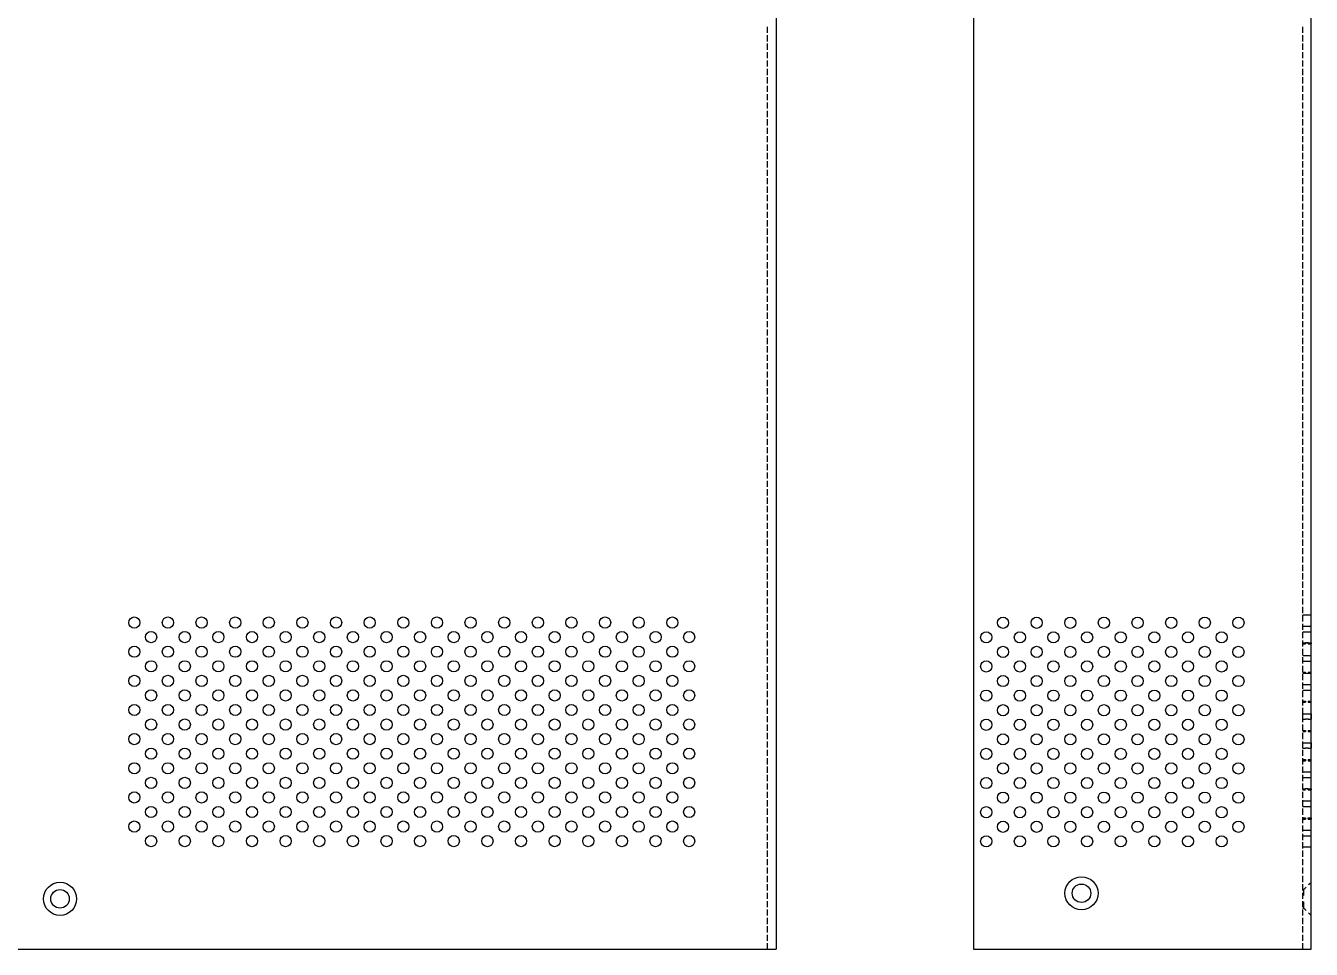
# Model space of a CAD drawing. Extents: x 24 to 486, y -395 to -55.
# Drawn here: x 256.1 to 485.5, y -394.8 to -230 of the extents above; entities that cross this region are included whole.
import ezdxf

# ---------------------------------------------------------------- set-up
doc = ezdxf.new("R2010")
doc.units = 0
doc.layers.add('BLACK', color=7, linetype='CONTINUOUS')

msp = doc.modelspace()

# ---------------------------------------------------------------- linework, layer by layer
at = {"layer": 'BLACK', "linetype": 'CONTINUOUS'}
for p, q in [((390, -154.8), (390, -394.8)), ((425.25, -154.8), (425.25, -394.8)), ((485.5, -394.8), (485.5, -154.8)), ((388.5, -231.3), (388.5, -230.2)), ((483.973089, -231.300002), (483.972908, -230.200002)), ((388.5, -232.8), (388.5, -231.7)), ((388.5, -234.3), (388.5, -233.2)), ((483.973336, -232.800002), (483.973155, -231.700002)), ((483.973583, -234.300002), (483.973402, -233.200002)), ((388.5, -235.8), (388.5, -234.7)), ((388.5, -237.3), (388.5, -236.2)), ((483.97383, -235.800002), (483.973649, -234.700002)), ((483.974077, -237.300002), (483.973896, -236.200002)), ((388.5, -238.8), (388.5, -237.7)), ((483.974324, -238.800002), (483.974143, -237.700002)), ((388.5, -240.3), (388.5, -239.2)), ((388.5, -241.8), (388.5, -240.7)), ((483.974571, -240.300002), (483.97439, -239.200002)), ((483.974817, -241.800002), (483.974636, -240.700002)), ((388.5, -243.3), (388.5, -242.2)), ((483.975064, -243.300002), (483.974883, -242.200002)), ((388.5, -244.8), (388.5, -243.7)), ((388.5, -246.3), (388.5, -245.2)), ((483.975311, -244.800002), (483.97513, -243.700002)), ((483.975558, -246.300002), (483.975377, -245.200002)), ((388.5, -247.8), (388.5, -246.7)), ((483.975805, -247.800002), (483.975624, -246.700002)), ((388.5, -249.3), (388.5, -248.2)), ((388.5, -250.8), (388.5, -249.7)), ((483.976052, -249.300002), (483.975871, -248.200002)), ((483.976299, -250.800002), (483.976118, -249.700002)), ((388.5, -252.3), (388.5, -251.2)), ((483.976546, -252.300002), (483.976365, -251.200002)), ((388.5, -253.8), (388.5, -252.7)), ((388.5, -255.3), (388.5, -254.2)), ((483.976793, -253.800002), (483.976612, -252.700002)), ((483.977039, -255.300002), (483.976858, -254.200002)), ((388.5, -256.8), (388.5, -255.7)), ((483.977286, -256.800002), (483.977105, -255.700002)), ((388.5, -258.3), (388.5, -257.2)), ((388.5, -259.8), (388.5, -258.7)), ((483.977533, -258.300002), (483.977352, -257.200002)), ((483.97778, -259.800002), (483.977599, -258.700002)), ((388.5, -261.3), (388.5, -260.2)), ((483.978027, -261.300002), (483.977846, -260.200002)), ((388.5, -262.8), (388.5, -261.7)), ((388.5, -264.3), (388.5, -263.2)), ((483.978274, -262.800002), (483.978093, -261.700002)), ((483.978521, -264.300002), (483.97834, -263.200002)), ((388.5, -265.8), (388.5, -264.7)), ((483.978768, -265.800002), (483.978587, -264.700002)), ((388.5, -267.3), (388.5, -266.2)), ((388.5, -268.8), (388.5, -267.7)), ((483.979015, -267.300002), (483.978834, -266.200002)), ((483.979261, -268.800002), (483.97908, -267.700002)), ((388.5, -270.3), (388.5, -269.2)), ((483.979508, -270.300002), (483.979327, -269.200002)), ((388.5, -271.8), (388.5, -270.7)), ((388.5, -273.3), (388.5, -272.2)), ((483.979755, -271.800002), (483.979574, -270.700002)), ((483.980002, -273.300002), (483.979821, -272.200002)), ((388.5, -274.8), (388.5, -273.7)), ((388.5, -276.3), (388.5, -275.2)), ((483.980249, -274.800002), (483.980068, -273.700002)), ((483.980496, -276.300002), (483.980315, -275.200002)), ((388.5, -277.8), (388.5, -276.7)), ((483.980743, -277.800002), (483.980562, -276.700002)), ((388.5, -279.3), (388.5, -278.2)), ((388.5, -280.8), (388.5, -279.7)), ((483.98099, -279.300002), (483.980809, -278.200002)), ((483.981237, -280.800002), (483.981055, -279.700002)), ((388.5, -282.3), (388.5, -281.2)), ((483.981483, -282.300002), (483.981302, -281.200002)), ((388.5, -283.8), (388.5, -282.7)), ((388.5, -285.3), (388.5, -284.2)), ((483.98173, -283.800002), (483.981549, -282.700002)), ((483.981977, -285.300001), (483.981796, -284.200001)), ((388.5, -286.8), (388.5, -285.7)), ((483.982224, -286.800001), (483.982043, -285.700001)), ((388.5, -288.3), (388.5, -287.2)), ((388.5, -289.8), (388.5, -288.7)), ((483.982471, -288.300001), (483.98229, -287.200001)), ((483.982718, -289.800001), (483.982537, -288.700001)), ((388.5, -291.3), (388.5, -290.2)), ((483.982965, -291.300001), (483.982784, -290.200001)), ((388.5, -292.8), (388.5, -291.7)), ((388.5, -294.3), (388.5, -293.2)), ((483.983212, -292.800001), (483.983031, -291.700001)), ((483.983459, -294.300001), (483.983277, -293.200001)), ((388.5, -295.8), (388.5, -294.7)), ((483.983705, -295.800001), (483.983524, -294.700001)), ((388.5, -297.3), (388.5, -296.2)), ((388.5, -298.8), (388.5, -297.7)), ((483.983952, -297.300001), (483.983771, -296.200001)), ((483.984199, -298.800001), (483.984018, -297.700001)), ((388.5, -300.3), (388.5, -299.2)), ((483.984446, -300.300001), (483.984265, -299.200001)), ((388.5, -301.8), (388.5, -300.7)), ((388.5, -303.3), (388.5, -302.2)), ((483.984693, -301.800001), (483.984512, -300.700001)), ((483.98494, -303.300001), (483.984759, -302.200001)), ((388.5, -304.8), (388.5, -303.7)), ((483.985187, -304.800001), (483.985006, -303.700001)), ((388.5, -306.3), (388.5, -305.2)), ((388.5, -307.8), (388.5, -306.7)), ((483.985434, -306.300001), (483.985253, -305.200001)), ((483.985681, -307.800001), (483.985499, -306.700001)), ((388.5, -309.3), (388.5, -308.2)), ((483.985927, -309.300001), (483.985746, -308.200001)), ((388.5, -310.8), (388.5, -309.7)), ((388.5, -312.3), (388.5, -311.2)), ((483.986174, -310.800001), (483.985993, -309.700001)), ((483.986421, -312.300001), (483.98624, -311.200001)), ((388.5, -313.8), (388.5, -312.7)), ((388.5, -315.3), (388.5, -314.2)), ((483.986668, -313.800001), (483.986487, -312.700001)), ((483.986915, -315.300001), (483.986734, -314.200001)), ((388.5, -316.8), (388.5, -315.7)), ((483.987162, -316.800001), (483.986981, -315.700001)), ((388.5, -318.3), (388.5, -317.2)), ((388.5, -319.8), (388.5, -318.7)), ((483.987409, -318.300001), (483.987228, -317.200001)), ((483.987656, -319.800001), (483.987475, -318.700001)), ((388.5, -321.3), (388.5, -320.2)), ((483.987903, -321.300001), (483.987721, -320.200001)), ((388.5, -322.8), (388.5, -321.7)), ((388.5, -324.3), (388.5, -323.2)), ((483.988149, -322.800001), (483.987968, -321.700001)), ((483.988396, -324.300001), (483.988215, -323.200001)), ((388.5, -325.8), (388.5, -324.7)), ((483.988643, -325.800001), (483.988462, -324.700001)), ((388.5, -327.3), (388.5, -326.2)), ((388.5, -328.8), (388.5, -327.7)), ((483.98889, -327.300001), (483.988709, -326.200001)), ((483.989137, -328.800001), (483.988956, -327.700001)), ((388.5, -330.3), (388.5, -329.2)), ((483.989384, -330.300001), (483.989203, -329.200001)), ((388.5, -331.8), (388.5, -330.7)), ((388.5, -333.3), (388.5, -332.2)), ((483.989631, -331.800001), (483.98945, -330.700001)), ((483.989878, -333.300001), (483.989697, -332.200001)), ((388.5, -334.8), (388.5, -333.7)), ((483.990125, -334.800001), (483.989943, -333.700001)), ((388.5, -336.3), (388.5, -335.2)), ((388.5, -337.8), (388.5, -336.7)), ((483.990371, -336.300001), (483.99019, -335.200001)), ((483.990618, -337.800001), (483.990437, -336.700001)), ((483.999423, -335.110049), (484.443922, -335.110049)), ((483.999423, -337.142073), (484.443922, -337.142073)), ((484.443922, -335.110049), (484.951922, -335.110049)), ((484.443922, -337.142073), (484.951922, -337.142073)), ((484.951922, -335.110049), (485.459921, -335.110049)), ((484.951922, -337.142073), (485.459921, -337.142073)), ((388.5, -339.3), (388.5, -338.2)), ((483.990865, -339.300001), (483.990684, -338.200001)), ((483.999423, -338.158071), (484.443922, -338.158071)), ((484.443922, -338.158071), (484.951922, -338.158071)), ((484.951922, -338.158071), (485.459921, -338.158071)), ((388.5, -340.8), (388.5, -339.7)), ((388.5, -342.3), (388.5, -341.2)), ((483.991112, -340.800001), (483.990931, -339.700001)), ((483.991359, -342.300001), (483.991178, -341.200001)), ((483.999423, -340.126569), (484.443922, -340.126569)), ((483.999423, -340.317069), (484.443922, -340.317069)), ((484.951922, -340.126569), (484.443922, -340.126569)), ((484.443922, -340.126569), (484.443922, -340.317069)), ((484.951922, -340.126569), (485.459921, -340.126569)), ((484.951922, -340.317069), (484.951922, -340.126569)), ((484.951922, -340.317069), (485.459921, -340.317069)), ((485.459921, -340.126569), (485.459921, -340.317069)), ((388.5, -343.8), (388.5, -342.7)), ((483.991606, -343.800001), (483.991425, -342.700001)), ((483.999423, -342.349066), (484.443922, -342.349066)), ((483.999423, -343.365065), (484.443922, -343.365065)), ((484.443922, -342.349066), (484.951922, -342.349066)), ((484.443922, -343.365065), (484.951922, -343.365065)), ((484.951922, -342.349066), (485.459921, -342.349066)), ((484.951922, -343.365065), (485.459921, -343.365065)), ((388.5, -345.3), (388.5, -344.2)), ((388.5, -346.8), (388.5, -345.7)), ((483.991853, -345.300001), (483.991672, -344.200001)), ((483.9921, -346.800001), (483.991919, -345.700001)), ((483.999423, -345.333562), (484.443922, -345.333562)), ((483.999423, -345.333562), (483.999423, -345.524062)), ((483.999423, -345.524062), (484.443922, -345.524062)), ((484.443922, -345.524062), (484.443922, -345.333562)), ((484.443922, -345.524062), (484.951922, -345.524062)), ((484.951922, -345.333562), (485.459921, -345.333562)), ((484.951922, -345.524062), (485.459921, -345.524062)), ((485.459921, -345.524062), (485.459921, -345.333562)), ((388.5, -348.3), (388.5, -347.2)), ((483.992346, -348.300001), (483.992165, -347.200001)), ((483.999423, -347.556059), (484.443922, -347.556059)), ((483.999423, -348.572058), (484.443922, -348.572058)), ((484.443922, -347.556059), (484.951922, -347.556059)), ((484.443922, -348.572058), (484.951922, -348.572058)), ((484.951922, -347.556059), (485.459921, -347.556059)), ((484.951922, -348.572058), (485.459921, -348.572058)), ((388.5, -349.8), (388.5, -348.7)), ((388.5, -351.3), (388.5, -350.2)), ((483.992593, -349.800001), (483.992412, -348.700001)), ((483.99284, -351.300001), (483.992659, -350.200001)), ((483.999423, -350.540529), (484.443922, -350.540529)), ((483.999423, -350.731055), (484.443922, -350.731055)), ((484.443922, -350.540529), (484.443922, -350.731055)), ((484.951922, -350.540529), (485.459921, -350.540529)), ((484.951922, -350.540529), (484.951922, -350.731055)), ((484.951922, -350.731055), (485.459921, -350.731055)), ((485.459921, -350.731055), (485.459921, -350.540529)), ((388.5, -352.8), (388.5, -351.7)), ((388.5, -354.3), (388.5, -353.2)), ((483.993087, -352.800001), (483.992906, -351.700001)), ((483.993334, -354.300001), (483.993153, -353.200001)), ((483.999423, -353.715525), (483.999423, -352.763053)), ((483.999423, -352.763053), (484.443922, -352.763053)), ((484.443922, -352.763053), (484.951922, -352.763053)), ((484.951922, -352.763053), (485.459921, -352.763053)), ((485.459921, -352.763053), (485.459921, -353.715525)), ((388.5, -355.8), (388.5, -354.7)), ((483.993581, -355.800001), (483.9934, -354.700001)), ((483.999423, -353.715525), (484.443922, -353.715525)), ((484.951922, -353.715525), (484.443922, -353.715525)), ((484.951922, -353.715525), (485.459921, -353.715525)), ((388.5, -357.3), (388.5, -356.2)), ((388.5, -358.8), (388.5, -357.7)), ((483.993828, -357.300001), (483.993647, -356.200001)), ((483.994075, -358.8), (483.993894, -357.700001)), ((483.999423, -355.747523), (484.443922, -355.747523)), ((483.999423, -355.938049), (484.443922, -355.938049)), ((484.443922, -355.747523), (484.443922, -355.938049)), ((484.951922, -355.747523), (484.951922, -355.938049)), ((484.951922, -355.747523), (485.459921, -355.747523)), ((484.951922, -355.938049), (485.459921, -355.938049)), ((485.459921, -355.938049), (485.459921, -355.747523)), ((388.5, -360.3), (388.5, -359.2)), ((483.994322, -360.3), (483.994141, -359.2)), ((483.999423, -358.922519), (483.999423, -357.970046)), ((483.999423, -357.970046), (484.443922, -357.970046)), ((483.999423, -358.922519), (484.443922, -358.922519)), ((484.443922, -357.970046), (484.951922, -357.970046)), ((484.951922, -358.922519), (484.443922, -358.922519)), ((484.951922, -357.970046), (485.459921, -357.970046)), ((484.951922, -358.922519), (485.459921, -358.922519)), ((485.459921, -357.970046), (485.459921, -358.922519)), ((388.5, -361.8), (388.5, -360.7)), ((388.5, -363.3), (388.5, -362.2)), ((483.994568, -361.8), (483.994387, -360.7)), ((483.994815, -363.3), (483.994634, -362.2)), ((483.999423, -360.954543), (484.443922, -360.954543)), ((483.999423, -361.145042), (484.443922, -361.145042)), ((484.443922, -360.954543), (484.443922, -361.145042)), ((484.951922, -360.954543), (484.951922, -361.145042)), ((484.951922, -360.954543), (485.459921, -360.954543)), ((484.951922, -361.145042), (485.459921, -361.145042)), ((485.459921, -361.145042), (485.459921, -360.954543)), ((388.5, -364.8), (388.5, -363.7)), ((483.995062, -364.8), (483.994881, -363.7)), ((483.999423, -363.11354), (484.443922, -363.11354)), ((483.999423, -364.129539), (484.443922, -364.129539)), ((484.443922, -363.11354), (484.951922, -363.11354)), ((484.443922, -364.129539), (484.951922, -364.129539)), ((484.951922, -363.11354), (485.459921, -363.11354)), ((484.951922, -364.129539), (485.459921, -364.129539)), ((388.5, -366.3), (388.5, -365.2)), ((388.5, -367.8), (388.5, -366.7)), ((483.995309, -366.3), (483.995128, -365.2)), ((483.995556, -367.8), (483.995375, -366.7)), ((483.999423, -366.161536), (484.443922, -366.161536)), ((483.999423, -366.161536), (483.999423, -366.352036)), ((483.999423, -366.352036), (484.443922, -366.352036)), ((484.951922, -366.161536), (484.443922, -366.161536)), ((484.951922, -366.352036), (484.951922, -366.161536)), ((484.951922, -366.161536), (485.459921, -366.161536)), ((484.951922, -366.352036), (485.459921, -366.352036)), ((485.459921, -366.161536), (485.459921, -366.352036)), ((388.5, -369.3), (388.5, -368.2)), ((483.995803, -369.3), (483.995622, -368.2)), ((483.999423, -368.320533), (484.443922, -368.320533)), ((484.443922, -368.320533), (484.951922, -368.320533)), ((484.951922, -368.320533), (485.459921, -368.320533)), ((388.5, -370.8), (388.5, -369.7)), ((388.5, -372.3), (388.5, -371.2)), ((483.99605, -370.8), (483.995869, -369.7)), ((483.996297, -372.3), (483.996116, -371.2)), ((483.999423, -369.336532), (484.443922, -369.336532)), ((483.999423, -371.368529), (484.443922, -371.368529)), ((483.999423, -371.559029), (484.443922, -371.559029)), ((484.443922, -369.336532), (484.951922, -369.336532)), ((484.443922, -371.368529), (484.443922, -371.559029)), ((484.951922, -369.336532), (485.459921, -369.336532)), ((484.951922, -371.559029), (484.951922, -371.368529)), ((484.951922, -371.368529), (485.459921, -371.368529)), ((484.951922, -371.559029), (485.459921, -371.559029)), ((485.459921, -371.368529), (485.459921, -371.559029)), ((388.5, -373.8), (388.5, -372.7)), ((483.996544, -373.8), (483.996363, -372.7)), ((483.999423, -373.527527), (484.443922, -373.527527)), ((484.443922, -373.527527), (484.951922, -373.527527)), ((484.951922, -373.527527), (485.459921, -373.527527)), ((388.5, -375.3), (388.5, -374.2)), ((388.5, -376.8), (388.5, -375.7)), ((483.99679, -375.3), (483.996609, -374.2)), ((483.997037, -376.8), (483.996856, -375.7)), ((483.999423, -374.543525), (484.443922, -374.543525)), ((484.443922, -374.543525), (484.951922, -374.543525)), ((484.951922, -374.543525), (485.459921, -374.543525)), ((388.5, -378.3), (388.5, -377.2)), ((483.997284, -378.3), (483.997103, -377.2)), ((483.999423, -376.512023), (484.443922, -376.512023)), ((484.443922, -376.512023), (484.951922, -376.512023)), ((484.951922, -376.512023), (485.459921, -376.512023)), ((388.5, -379.8), (388.5, -378.7)), ((388.5, -381.3), (388.5, -380.2)), ((483.997531, -379.8), (483.99735, -378.7)), ((483.997778, -381.3), (483.997597, -380.2)), ((388.5, -382.8), (388.5, -381.7)), ((483.998025, -382.8), (483.997844, -381.7)), ((485.015422, -383.243014), (485.459921, -382.862015)), ((388.5, -384.3), (388.5, -383.2)), ((388.5, -385.8), (388.5, -384.7)), ((483.998272, -384.3), (483.998091, -383.2)), ((483.998519, -385.8), (483.998338, -384.7)), ((483.999423, -384.132013), (484.062923, -384.132013)), ((484.062923, -384.132013), (484.12646, -384.132013)), ((484.189923, -384.132013), (484.062923, -384.132013)), ((484.12646, -384.132013), (484.189923, -384.132013)), ((484.189923, -384.132013), (484.570922, -383.687514)), ((484.189923, -385.211512), (484.189923, -384.132013)), ((388.5, -387.3), (388.5, -386.2)), ((483.998766, -387.3), (483.998585, -386.2)), ((483.999423, -387.434009), (484.062923, -387.434009)), ((484.12646, -387.434009), (484.062923, -387.434009)), ((484.12646, -387.434009), (484.189923, -387.434009)), ((484.189923, -387.434009), (484.189923, -386.354511)), ((484.189923, -387.434009), (484.570922, -387.878509)), ((388.5, -388.8), (388.5, -387.7)), ((388.5, -390.3), (388.5, -389.2)), ((483.999012, -388.8), (483.998831, -387.7)), ((483.999259, -390.3), (483.999078, -389.2)), ((485.015422, -388.323008), (485.459921, -388.767507)), ((388.5, -391.8), (388.5, -390.7)), ((388.5, -393.3), (388.5, -392.2)), ((483.999506, -391.8), (483.999325, -390.7)), ((483.999753, -393.3), (483.999572, -392.2)), ((388.5, -394.8), (388.5, -393.7)), ((484, -394.8), (483.999819, -393.7)), ((134.5, -394.8), (390, -394.8)), ((425.25, -394.8), (485.5, -394.8))]:
    msp.add_line(p, q, dxfattribs=at)
at = {"layer": 'BLACK'}
for centre, radius in [((275.5, -336.5), 1), ((281.5, -336.5), 1), ((287.5, -336.5), 1), ((293.5, -336.5), 1), ((299.5, -336.5), 1), ((305.5, -336.5), 1), ((311.5, -336.5), 1), ((317.5, -336.5), 1), ((323.5, -336.5), 1), ((329.5, -336.5), 1), ((335.5, -336.5), 1), ((341.5, -336.5), 1), ((347.5, -336.5), 1), ((353.5, -336.5), 1), ((359.5, -336.5), 1), ((365.5, -336.5), 1), ((371.5, -336.5), 1), ((430.5, -336.53515), 1), ((436.5, -336.53515), 1), ((442.5, -336.53515), 1), ((448.5, -336.53515), 1), ((454.5, -336.53515), 1), ((460.5, -336.53515), 1), ((466.5, -336.53515), 1), ((472.5, -336.53515), 1), ((278.5, -339.1), 1), ((284.5, -339.1), 1), ((290.5, -339.1), 1), ((296.5, -339.1), 1), ((302.5, -339.1), 1), ((308.5, -339.1), 1), ((314.5, -339.1), 1), ((320.5, -339.1), 1), ((326.5, -339.1), 1), ((332.5, -339.1), 1), ((338.5, -339.1), 1), ((344.5, -339.1), 1), ((350.5, -339.1), 1), ((356.5, -339.1), 1), ((362.5, -339.1), 1), ((368.5, -339.1), 1), ((374.5, -339.1), 1), ((427.5, -339.13515), 1), ((433.5, -339.13515), 1), ((439.5, -339.13515), 1), ((445.5, -339.13515), 1), ((451.5, -339.13515), 1), ((457.5, -339.13515), 1), ((463.5, -339.13515), 1), ((469.5, -339.13515), 1), ((275.5, -341.7), 1), ((281.5, -341.7), 1), ((287.5, -341.7), 1), ((293.5, -341.7), 1), ((299.5, -341.7), 1), ((305.5, -341.7), 1), ((311.5, -341.7), 1), ((317.5, -341.7), 1), ((323.5, -341.7), 1), ((329.5, -341.7), 1), ((335.5, -341.7), 1), ((341.5, -341.7), 1), ((347.5, -341.7), 1), ((353.5, -341.7), 1), ((359.5, -341.7), 1), ((365.5, -341.7), 1), ((371.5, -341.7), 1), ((430.5, -341.73515), 1), ((436.5, -341.73515), 1), ((442.5, -341.73515), 1), ((448.5, -341.73515), 1), ((454.5, -341.73515), 1), ((460.5, -341.73515), 1), ((466.5, -341.73515), 1), ((472.5, -341.73515), 1), ((278.5, -344.3), 1), ((284.5, -344.3), 1), ((290.5, -344.3), 1), ((296.5, -344.3), 1), ((302.5, -344.3), 1), ((308.5, -344.3), 1), ((314.5, -344.3), 1), ((320.5, -344.3), 1), ((326.5, -344.3), 1), ((332.5, -344.3), 1), ((338.5, -344.3), 1), ((344.5, -344.3), 1), ((350.5, -344.3), 1), ((356.5, -344.3), 1), ((362.5, -344.3), 1), ((368.5, -344.3), 1), ((374.5, -344.3), 1), ((427.5, -344.33515), 1), ((433.5, -344.33515), 1), ((439.5, -344.33515), 1), ((445.5, -344.33515), 1), ((451.5, -344.33515), 1), ((457.5, -344.33515), 1), ((463.5, -344.33515), 1), ((469.5, -344.33515), 1), ((275.5, -346.9), 1), ((281.5, -346.9), 1), ((287.5, -346.9), 1), ((293.5, -346.9), 1), ((299.5, -346.9), 1), ((305.5, -346.9), 1), ((311.5, -346.9), 1), ((317.5, -346.9), 1), ((323.5, -346.9), 1), ((329.5, -346.9), 1), ((335.5, -346.9), 1), ((341.5, -346.9), 1), ((347.5, -346.9), 1), ((353.5, -346.9), 1), ((359.5, -346.9), 1), ((365.5, -346.9), 1), ((371.5, -346.9), 1), ((430.5, -346.93515), 1), ((436.5, -346.93515), 1), ((442.5, -346.93515), 1), ((448.5, -346.93515), 1), ((454.5, -346.93515), 1), ((460.5, -346.93515), 1), ((466.5, -346.93515), 1), ((472.5, -346.93515), 1), ((278.5, -349.5), 1), ((284.5, -349.5), 1), ((290.5, -349.5), 1), ((296.5, -349.5), 1), ((302.5, -349.5), 1), ((308.5, -349.5), 1), ((314.5, -349.5), 1), ((320.5, -349.5), 1), ((326.5, -349.5), 1), ((332.5, -349.5), 1), ((338.5, -349.5), 1), ((344.5, -349.5), 1), ((350.5, -349.5), 1), ((356.5, -349.5), 1), ((362.5, -349.5), 1), ((368.5, -349.5), 1), ((374.5, -349.5), 1), ((427.5, -349.53515), 1), ((433.5, -349.53515), 1), ((439.5, -349.53515), 1), ((445.5, -349.53515), 1), ((451.5, -349.53515), 1), ((457.5, -349.53515), 1), ((463.5, -349.53515), 1), ((469.5, -349.53515), 1), ((275.5, -352.1), 1), ((281.5, -352.1), 1), ((287.5, -352.1), 1), ((293.5, -352.1), 1), ((299.5, -352.1), 1), ((305.5, -352.1), 1), ((311.5, -352.1), 1), ((317.5, -352.1), 1), ((323.5, -352.1), 1), ((329.5, -352.1), 1), ((335.5, -352.1), 1), ((341.5, -352.1), 1), ((347.5, -352.1), 1), ((353.5, -352.1), 1), ((359.5, -352.1), 1), ((365.5, -352.1), 1), ((371.5, -352.1), 1), ((430.5, -352.13515), 1), ((436.5, -352.13515), 1), ((442.5, -352.13515), 1), ((448.5, -352.13515), 1), ((454.5, -352.13515), 1), ((460.5, -352.13515), 1), ((466.5, -352.13515), 1), ((472.5, -352.13515), 1), ((278.5, -354.7), 1), ((284.5, -354.7), 1), ((290.5, -354.7), 1), ((296.5, -354.7), 1), ((302.5, -354.7), 1), ((308.5, -354.7), 1), ((314.5, -354.7), 1), ((320.5, -354.7), 1), ((326.5, -354.7), 1), ((332.5, -354.7), 1), ((338.5, -354.7), 1), ((344.5, -354.7), 1), ((350.5, -354.7), 1), ((356.5, -354.7), 1), ((362.5, -354.7), 1), ((368.5, -354.7), 1), ((374.5, -354.7), 1), ((427.5, -354.73515), 1), ((433.5, -354.73515), 1), ((439.5, -354.73515), 1), ((445.5, -354.73515), 1), ((451.5, -354.73515), 1), ((457.5, -354.73515), 1), ((463.5, -354.73515), 1), ((469.5, -354.73515), 1), ((275.5, -357.3), 1), ((281.5, -357.3), 1), ((287.5, -357.3), 1), ((293.5, -357.3), 1), ((299.5, -357.3), 1), ((305.5, -357.3), 1), ((311.5, -357.3), 1), ((317.5, -357.3), 1), ((323.5, -357.3), 1), ((329.5, -357.3), 1), ((335.5, -357.3), 1), ((341.5, -357.3), 1), ((347.5, -357.3), 1), ((353.5, -357.3), 1), ((359.5, -357.3), 1), ((365.5, -357.3), 1), ((371.5, -357.3), 1), ((430.5, -357.33515), 1), ((436.5, -357.33515), 1), ((442.5, -357.33515), 1), ((448.5, -357.33515), 1), ((454.5, -357.33515), 1), ((460.5, -357.33515), 1), ((466.5, -357.33515), 1), ((472.5, -357.33515), 1), ((278.5, -359.9), 1), ((284.5, -359.9), 1), ((290.5, -359.9), 1), ((296.5, -359.9), 1), ((302.5, -359.9), 1), ((308.5, -359.9), 1), ((314.5, -359.9), 1), ((320.5, -359.9), 1), ((326.5, -359.9), 1), ((332.5, -359.9), 1), ((338.5, -359.9), 1), ((344.5, -359.9), 1), ((350.5, -359.9), 1), ((356.5, -359.9), 1), ((362.5, -359.9), 1), ((368.5, -359.9), 1), ((374.5, -359.9), 1), ((427.5, -359.93515), 1), ((433.5, -359.93515), 1), ((439.5, -359.93515), 1), ((445.5, -359.93515), 1), ((451.5, -359.93515), 1), ((457.5, -359.93515), 1), ((463.5, -359.93515), 1), ((469.5, -359.93515), 1), ((275.5, -362.5), 1), ((281.5, -362.5), 1), ((287.5, -362.5), 1), ((293.5, -362.5), 1), ((299.5, -362.5), 1), ((305.5, -362.5), 1), ((311.5, -362.5), 1), ((317.5, -362.5), 1), ((323.5, -362.5), 1), ((329.5, -362.5), 1), ((335.5, -362.5), 1), ((341.5, -362.5), 1), ((347.5, -362.5), 1), ((353.5, -362.5), 1), ((359.5, -362.5), 1), ((365.5, -362.5), 1), ((371.5, -362.5), 1), ((430.5, -362.53515), 1), ((436.5, -362.53515), 1), ((442.5, -362.53515), 1), ((448.5, -362.53515), 1), ((454.5, -362.53515), 1), ((460.5, -362.53515), 1), ((466.5, -362.53515), 1), ((472.5, -362.53515), 1), ((278.5, -365.1), 1), ((284.5, -365.1), 1), ((290.5, -365.1), 1), ((296.5, -365.1), 1), ((302.5, -365.1), 1), ((308.5, -365.1), 1), ((314.5, -365.1), 1), ((320.5, -365.1), 1), ((326.5, -365.1), 1), ((332.5, -365.1), 1), ((338.5, -365.1), 1), ((344.5, -365.1), 1), ((350.5, -365.1), 1), ((356.5, -365.1), 1), ((362.5, -365.1), 1), ((368.5, -365.1), 1), ((374.5, -365.1), 1), ((427.5, -365.13515), 1), ((433.5, -365.13515), 1), ((439.5, -365.13515), 1), ((445.5, -365.13515), 1), ((451.5, -365.13515), 1), ((457.5, -365.13515), 1), ((463.5, -365.13515), 1), ((469.5, -365.13515), 1), ((275.5, -367.7), 1), ((281.5, -367.7), 1), ((287.5, -367.7), 1), ((293.5, -367.7), 1), ((299.5, -367.7), 1), ((305.5, -367.7), 1), ((311.5, -367.7), 1), ((317.5, -367.7), 1), ((323.5, -367.7), 1), ((329.5, -367.7), 1), ((335.5, -367.7), 1), ((341.5, -367.7), 1), ((347.5, -367.7), 1), ((353.5, -367.7), 1), ((359.5, -367.7), 1), ((365.5, -367.7), 1), ((371.5, -367.7), 1), ((430.5, -367.73515), 1), ((436.5, -367.73515), 1), ((442.5, -367.73515), 1), ((448.5, -367.73515), 1), ((454.5, -367.73515), 1), ((460.5, -367.73515), 1), ((466.5, -367.73515), 1), ((472.5, -367.73515), 1), ((278.5, -370.3), 1), ((284.5, -370.3), 1), ((290.5, -370.3), 1), ((296.5, -370.3), 1), ((302.5, -370.3), 1), ((308.5, -370.3), 1), ((314.5, -370.3), 1), ((320.5, -370.3), 1), ((326.5, -370.3), 1), ((332.5, -370.3), 1), ((338.5, -370.3), 1), ((344.5, -370.3), 1), ((350.5, -370.3), 1), ((356.5, -370.3), 1), ((362.5, -370.3), 1), ((368.5, -370.3), 1), ((374.5, -370.3), 1), ((427.5, -370.33515), 1), ((433.5, -370.33515), 1), ((439.5, -370.33515), 1), ((445.5, -370.33515), 1), ((451.5, -370.33515), 1), ((457.5, -370.33515), 1), ((463.5, -370.33515), 1), ((469.5, -370.33515), 1), ((275.5, -372.9), 1), ((281.5, -372.9), 1), ((287.5, -372.9), 1), ((293.5, -372.9), 1), ((299.5, -372.9), 1), ((305.5, -372.9), 1), ((311.5, -372.9), 1), ((317.5, -372.9), 1), ((323.5, -372.9), 1), ((329.5, -372.9), 1), ((335.5, -372.9), 1), ((341.5, -372.9), 1), ((347.5, -372.9), 1), ((353.5, -372.9), 1), ((359.5, -372.9), 1), ((365.5, -372.9), 1), ((371.5, -372.9), 1), ((430.5, -372.93515), 1), ((436.5, -372.93515), 1), ((442.5, -372.93515), 1), ((448.5, -372.93515), 1), ((454.5, -372.93515), 1), ((460.5, -372.93515), 1), ((466.5, -372.93515), 1), ((472.5, -372.93515), 1), ((278.5, -375.5), 1), ((284.5, -375.5), 1), ((290.5, -375.5), 1), ((296.5, -375.5), 1), ((302.5, -375.5), 1), ((308.5, -375.5), 1), ((314.5, -375.5), 1), ((320.5, -375.5), 1), ((326.5, -375.5), 1), ((332.5, -375.5), 1), ((338.5, -375.5), 1), ((344.5, -375.5), 1), ((350.5, -375.5), 1), ((356.5, -375.5), 1), ((362.5, -375.5), 1), ((368.5, -375.5), 1), ((374.5, -375.5), 1), ((427.5, -375.53515), 1), ((433.5, -375.53515), 1), ((439.5, -375.53515), 1), ((445.5, -375.53515), 1), ((451.5, -375.53515), 1), ((457.5, -375.53515), 1), ((463.5, -375.53515), 1), ((469.5, -375.53515), 1), ((262.25, -385.8), 2.95), ((444.5, -384.8), 2.95), ((262.25, -385.8), 1.65), ((444.5, -384.8), 1.65)]:
    msp.add_circle(centre, radius, dxfattribs=at)

doc.saveas('drawing.dxf')
